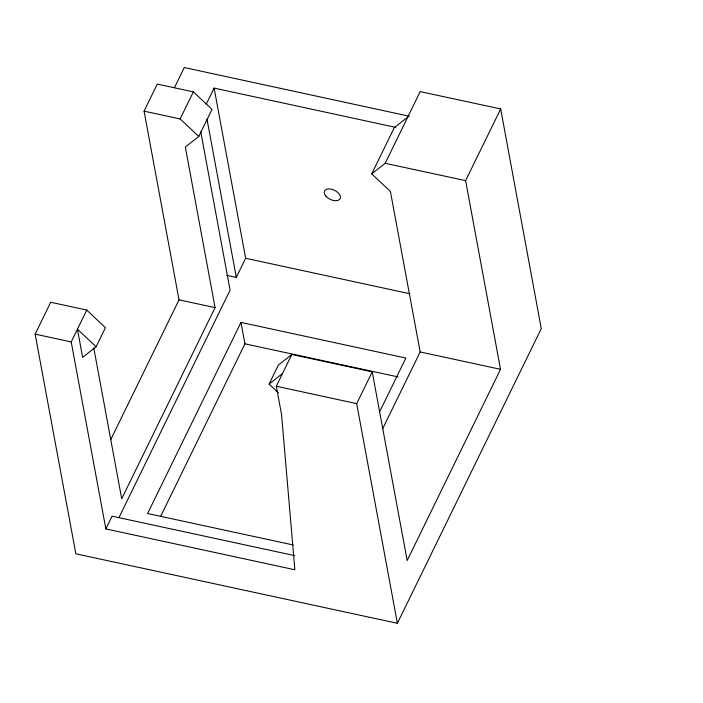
<?xml version="1.0" encoding="UTF-8"?>
<svg xmlns="http://www.w3.org/2000/svg" width="703" height="703" viewBox="0 0 703 703"><rect width="100%" height="100%" fill="white"/><g stroke="black" fill="none" stroke-linecap="round" stroke-linejoin="round"><path stroke-width="1.05" d="M382.625 428.83L420.174 351.957L390.393 191.401L371.711 173.878L385.182 163.307L420.192 91.618L500.677 108.939L541.275 328.617L397.38 623.306L75.845 553.806L35.15 334.136L50.713 302.264L86.768 310.058L105.415 327.695L96.109 346.737L82.646 357.352L77.427 329.18L96.109 346.737M110.687 439.735L179.019 299.847L144.071 111.144L157.296 84.088L193.36 91.865L212.034 109.378L198.8 136.452L185.328 147.024L215.074 307.633L121.716 498.752L93.78 347.923M174.379 87.822L184.283 67.55L409.322 116.232M500.677 108.939L465.614 180.636L500.518 369.321L407.169 560.519L372.23 371.834L291.824 354.461L276.314 386.228L281.525 414.401L294.882 569.764L105.845 528.92L71.205 341.922L86.768 310.058M198.8 136.452L180.126 118.939L193.36 91.865M206.181 104.334L214.116 88.086L395.675 127.375M105.845 528.92L112.067 516.178L294.698 555.634M118.965 517.593L230.092 290.137L200.75 131.795M226.761 275.33L236.313 277.386L245.637 258.265L214.116 88.086M379.4 412.239L405.868 358.055L240.962 322.413L147.612 513.515L293.248 544.992M160.723 516.204L244.925 343.82L240.962 322.413M278.414 392.88L269.073 384.102L278.362 365.077L291.824 354.461M371.711 173.878L394.278 127.682L407.749 117.111M397.38 623.306L356.685 403.627L372.23 371.834M269.073 384.102L282.536 373.486M385.182 163.307L465.614 180.636M144.071 111.144L180.126 118.939M245.637 258.265L409.823 293.74M179.019 299.847L215.074 307.633M420.174 351.957L500.518 369.321M244.925 343.82L398.047 376.913M35.15 334.136L71.205 341.922M276.314 386.228L356.685 403.627M206.972 119.053L236.313 277.386M325.902 196.146A8.682 5.009 26 0 0 339.821 199.151A8.682 5.009 26 0 0 331.298 189.195A8.682 5.009 26 0 0 325.902 196.146"/></g></svg>
